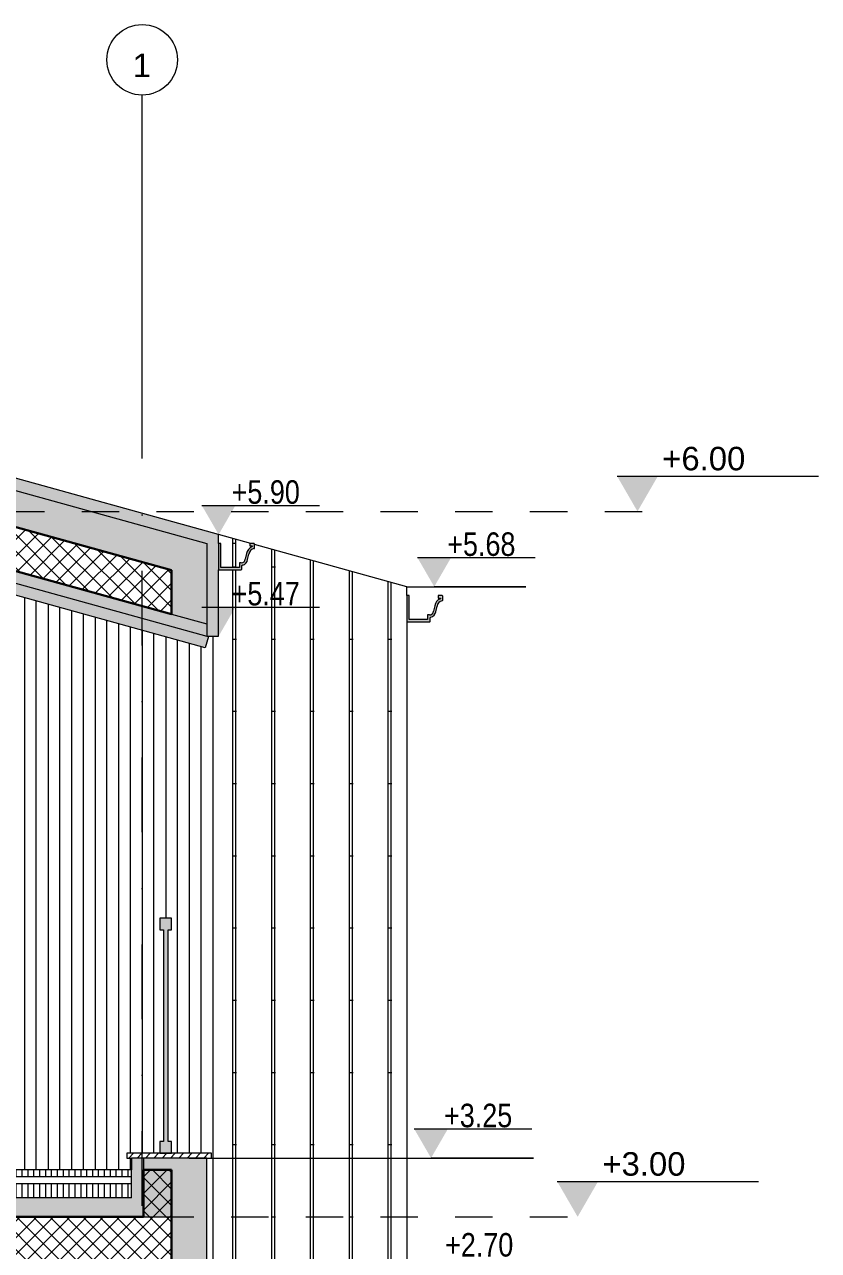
# Model space of a CAD drawing. Header units: centimetres. Extents: x -1987 to 51, y -192 to 807.
# Drawn here: x -287 to 51, y 286 to 807 of the extents above; entities that cross this region are included whole.
import ezdxf

# ---------------------------------------------------------------- set-up
doc = ezdxf.new("R2010")
doc.units = ezdxf.units.CM
doc.linetypes.add('Dash', pattern=[31.75, 15.875, -15.875])
doc.linetypes.add('Dash dot', pattern=[79.375, 31.75, -23.8125, 0, -23.8125])
for name, color, linetype, lineweight in [('A-ANNO-NOTE', 7, 'Continuous', 9), ('A-DETL-GENF', 7, 'Continuous', 9), ('A-DETL-MBND', 7, 'Continuous', 9), ('A-FLOR-FNSH', 7, 'Continuous', 9), ('A-FLOR-HRAL', 7, 'Continuous', 9), ('A-FLOR-LEVL', 7, 'Continuous', 9), ('A-FLOR-MCUT', 7, 'Continuous', 9), ('A-FLOR-PATT', 7, 'Continuous', 9), ('A-GLAZ-CWMG', 7, 'Continuous', 9), ('A-ROOF', 7, 'Continuous', 9), ('A-ROOF-FNSH', 7, 'Continuous', 9), ('A-ROOF-MCUT', 7, 'Continuous', 9), ('A-ROOF-OTLN', 7, 'Continuous', 9), ('A-ROOF-PATT', 7, 'Continuous', 9), ('A-WALL', 7, 'Continuous', 9), ('A-WALL-FNSH', 7, 'Continuous', 9), ('A-WALL-PATT', 7, 'Continuous', 9), ('G-ANNO-DIMS', 7, 'Continuous', 9), ('S-BEAM', 7, 'Continuous', 9), ('S-GRID', 7, 'Continuous', 9), ('S-GRID-IDEN', 7, 'Continuous', 9)]:
    doc.layers.add(name, color=color, linetype=linetype, lineweight=lineweight)
doc.layers.add('A-DETL', color=7, linetype='Continuous', lineweight=9, true_color=0x008000)
doc.styles.add('Arial', font='arial.ttf', dxfattribs={"height": 10})
doc.styles.add('Arial Narrow', font='ARIALN.TTF', dxfattribs={"height": 10})
pattern_1 = [(270, (-485.143, 320), (2.5, 2e-16), [])]
pattern_2 = [(45, (-985.806, 295.661), (-3.535534, 3.535534), []), (135, (-985.806, 295.661), (-3.535534, -3.535534), [])]

# ---------------------------------------------------------------- blocks, each defined once
blk = doc.blocks.new('Railing - Railing-1762037-1-1')
at = {"layer": 'A-FLOR-HRAL', "true_color": 0xc0c0c0}
blk.add_hatch(color=9, dxfattribs=at).paths.add_polyline_path([(-229.14, 327), (-224.14, 327), (-224.14, 332), (-225.64, 332), (-225.64, 422), (-224.14, 422), (-224.14, 427), (-229.14, 427), (-229.14, 422), (-227.64, 422), (-227.64, 332), (-229.14, 332)])
at = {"layer": 'A-FLOR-HRAL'}
for p, q in [((-224.14, 427), (-229.14, 427)), ((-229.14, 427), (-229.14, 422)), ((-224.14, 422), (-224.14, 427)), ((-229.14, 422), (-227.64, 422)), ((-227.64, 422), (-227.64, 332)), ((-225.64, 332), (-225.64, 422)), ((-225.64, 422), (-224.14, 422)), ((-227.64, 332), (-229.14, 332)), ((-229.14, 332), (-229.14, 327)), ((-224.14, 332), (-225.64, 332)), ((-224.14, 327), (-224.14, 332)), ((-229.14, 327), (-224.14, 327))]:
    blk.add_line(p, q, dxfattribs=at)
blk = doc.blocks.new('Rectangular Mullion - TEC_LAMEL-2378627-1-1')
at = {"layer": 'A-GLAZ-CWMG', "color": 253, "true_color": 0xaaaaaa}
for p, q in [((-286.64, 563.25), (-286.64, 320)), ((-281.64, 320), (-281.64, 561.86))]:
    blk.add_line(p, q, dxfattribs=at)
blk = doc.blocks.new('Rectangular Mullion - TEC_LAMEL-2378628-1-1')
at = {"layer": 'A-GLAZ-CWMG', "color": 253, "true_color": 0xaaaaaa}
for p, q in [((-276.64, 560.47), (-276.64, 320)), ((-271.64, 320), (-271.64, 559.09))]:
    blk.add_line(p, q, dxfattribs=at)
blk = doc.blocks.new('Rectangular Mullion - TEC_LAMEL-2378629-1-1')
at = {"layer": 'A-GLAZ-CWMG', "color": 253, "true_color": 0xaaaaaa}
for p, q in [((-266.64, 557.7), (-266.64, 320)), ((-261.64, 320), (-261.64, 556.31))]:
    blk.add_line(p, q, dxfattribs=at)
blk = doc.blocks.new('Rectangular Mullion - TEC_LAMEL-2378630-1-1')
at = {"layer": 'A-GLAZ-CWMG', "color": 253, "true_color": 0xaaaaaa}
for p, q in [((-256.64, 554.93), (-256.64, 320)), ((-251.64, 320), (-251.64, 553.54))]:
    blk.add_line(p, q, dxfattribs=at)
blk = doc.blocks.new('Rectangular Mullion - TEC_LAMEL-2378631-1-1')
at = {"layer": 'A-GLAZ-CWMG', "color": 253, "true_color": 0xaaaaaa}
for p, q in [((-246.64, 552.15), (-246.64, 320)), ((-241.64, 327), (-241.64, 550.77)), ((-241.64, 320), (-241.64, 325))]:
    blk.add_line(p, q, dxfattribs=at)
blk = doc.blocks.new('Rectangular Mullion - TEC_LAMEL-2378632-1-1')
at = {"layer": 'A-GLAZ-CWMG', "color": 253, "true_color": 0xaaaaaa}
for p, q in [((-236.64, 549.38), (-236.64, 327)), ((-231.64, 327), (-231.64, 547.99))]:
    blk.add_line(p, q, dxfattribs=at)
blk = doc.blocks.new('Rectangular Mullion - TEC_LAMEL-2378633-1-1')
at = {"layer": 'A-GLAZ-CWMG', "color": 253, "true_color": 0xaaaaaa}
for p, q in [((-226.64, 546.61), (-226.64, 427)), ((-221.64, 327), (-221.64, 545.22))]:
    blk.add_line(p, q, dxfattribs=at)
blk = doc.blocks.new('Rectangular Mullion - TEC_LAMEL-2378634-1-1')
at = {"layer": 'A-GLAZ-CWMG', "color": 253, "true_color": 0xaaaaaa}
for p, q in [((-216.64, 543.83), (-216.64, 327)), ((-211.64, 327), (-211.64, 542.45))]:
    blk.add_line(p, q, dxfattribs=at)
blk = doc.blocks.new('Rectangular Mullion - TEC_LAMEL-1938093-1-1')
at = {"layer": 'A-GLAZ-CWMG', "true_color": 0xefece8}
blk.add_hatch(color=7, dxfattribs=at).paths.add_polyline_path([(-209.81, 541.94), (-208.48, 546.76), (-723.48, 689.58), (-724.81, 684.76), (-210.62, 542.16)])
at = {"layer": 'A-GLAZ-CWMG', "color": 253, "true_color": 0xaaaaaa}
for p, q in [((-724.81, 684.76), (-723.48, 689.58)), ((-209.81, 541.94), (-724.81, 684.76)), ((-208.48, 546.76), (-209.81, 541.94)), ((-208.48, 546.76), (-209.14, 546.94))]:
    blk.add_line(p, q, dxfattribs=at)
blk = doc.blocks.new('Level - w_ name-271244-1-1')
at = {"layer": 'A-FLOR-LEVL'}
blk.add_hatch(color=256, dxfattribs=at).paths.add_polyline_path([(-60.22, 15), (-42.9, 15), (-51.56, 0)])
blk.add_line((-60.22, 15), (25.36, 15), dxfattribs=at)
blk = doc.blocks.new('Grid - TEC_GRID_CIRCLE-145857-1-1')
at = {"layer": 'S-GRID-IDEN'}
blk.add_circle((-696.64, 792.09), 15, dxfattribs=at)
blk = doc.blocks.new('Spot Elevations - ELEVATION_PROJECT-150941-1-1')
at = {"layer": 'A-ANNO-NOTE'}
blk.add_hatch(color=256, dxfattribs=at).paths.add_polyline_path([(-1581.3, 312.39), (-1566.99, 312.39), (-1574.14, 300)])
blk.add_line((-1581.3, 312.39), (-1531.3, 312.39), dxfattribs=at)

msp = doc.modelspace()

# ---------------------------------------------------------------- hatches: boundary and pattern name
at = {"layer": 'A-DETL-GENF', "true_color": 0xffff80}
msp.add_hatch(color=51, dxfattribs=at).paths.add_polyline_path([(-224.14, 320), (-209.14, 320), (-209.14, 325), (-236.14, 325), (-236.14, 320), (-234.09, 320)])
at = {"layer": 'A-FLOR-PATT', "true_color": 0x787878}
h = msp.add_hatch(dxfattribs=at)
h.set_pattern_fill('FP1_8', color=8, style=0, pattern_type=2)
h.set_pattern_definition(pattern_1)
h.paths.add_polyline_path([(-729.14, 317), (-241.14, 317), (-241.14, 320), (-729.14, 320), (-729.14, 319.1)])
at = {"layer": 'A-FLOR-PATT', "true_color": 0xc0c0c0}
h = msp.add_hatch(dxfattribs=at)
h.set_pattern_fill('FP1_8', color=9, style=0, pattern_type=2)
h.set_pattern_definition(pattern_1)
h.paths.add_polyline_path([(-241.14, 308), (-241.14, 314), (-729.14, 314), (-729.14, 308), (-249.74, 308)])
at = {"layer": 'A-FLOR-PATT', "true_color": 0xffff80}
msp.add_hatch(color=51, dxfattribs=at).paths.add_polyline_path([(-531.39, 300), (-241.14, 300), (-241.14, 308), (-729.14, 308), (-729.14, 300), (-547.04, 300)])
at = {"layer": 'A-FLOR-PATT'}
h = msp.add_hatch(dxfattribs=at)
h.set_pattern_fill('FP1_11', color=256, style=0, pattern_type=2)
h.set_pattern_definition(pattern_2)
h.paths.add_polyline_path([(-1086.87, 282), (-224.14, 282), (-224.14, 300), (-1784.14, 300), (-1784.14, 282), (-1090.79, 282)])
at = {"layer": 'A-ROOF-PATT', "true_color": 0xc0c0c0}
for points in [[(-204.14, 584.99), (-204.14, 590.18), (-729.14, 735.77), (-729.14, 730.58), (-209.14, 586.38)], [(-204.14, 575.18), (-194.5, 575.18), (-194.36, 575.24), (-194.3, 575.38), (-194.3, 576.94), (-194.21, 577.11), (-194.03, 577.2), (-192.54, 578.01), (-191.81, 579.55), (-191.32, 581.88), (-190.59, 583.41), (-188.96, 584.28), (-188.9, 584.42), (-188.9, 586.11), (-188.98, 586.29), (-189.16, 586.37), (-190.86, 586.37), (-190.86, 585.37), (-189.9, 585.37), (-189.9, 585.04), (-191.52, 583.87), (-192.3, 582.05), (-192.8, 579.71), (-193.36, 578.6), (-194.52, 578.16), (-195.3, 578.16), (-195.3, 576.18), (-203.14, 576.18), (-203.14, 586.37), (-204.14, 586.37), (-204.14, 580.75)]]:
    msp.add_hatch(color=9, dxfattribs=at).paths.add_polyline_path(points)
at = {"layer": 'A-ROOF-PATT', "true_color": 0xffff80}
for points in [[(-209.14, 570.81), (-209.14, 586.38), (-724.14, 729.2), (-724.14, 713.63), (-218.44, 573.39)], [(-209.14, 546.94), (-209.14, 552.13), (-724.14, 694.95), (-724.14, 689.76), (-210.62, 547.35)]]:
    msp.add_hatch(color=51, dxfattribs=at).paths.add_polyline_path(points)
h = msp.add_hatch(color=51, dxfattribs=at)
h.paths.add_polyline_path([(-209.14, 552.13), (-209.14, 570.81), (-224.14, 574.97), (-224.14, 556.29), (-218.44, 554.71)])
h.paths.add_polyline_path([(-709.14, 690.79), (-709.14, 709.47), (-724.14, 713.63), (-724.14, 694.95), (-719.16, 693.57)])
at = {"layer": 'A-ROOF-PATT'}
h = msp.add_hatch(dxfattribs=at)
h.set_pattern_fill('FP1_11', color=256, style=0, pattern_type=2)
h.set_pattern_definition(pattern_2)
h.paths.add_polyline_path([(-224.14, 556.29), (-224.14, 574.97), (-709.14, 709.47), (-709.14, 690.79), (-226.27, 556.88)])
at = {"layer": 'A-ROOF-PATT', "true_color": 0x8b8b8b}
h = msp.add_hatch(dxfattribs=at)
h.set_pattern_fill('FP1_4', color=252, style=0, pattern_type=2)
h.set_pattern_definition([(0, (16.51, 525), (16.51, 30.709), [0.8382, -15.672]), (90, (0, 525), (-16.51, 30.709), [30.709, 0]), (90, (1.27, 525), (-16.51, 30.709), [30.709, 0])])
h.paths.add_polyline_path([(-124.14, 562.8), (-124.14, 567.99), (-188.9, 585.95), (-188.9, 584.42), (-188.96, 584.28), (-189.1, 584.22), (-190.59, 583.41), (-191.32, 581.88), (-191.41, 581.46), (-124.56, 562.92)])
h.paths.add_polyline_path([(-192.37, 581.72), (-192.3, 582.05), (-191.52, 583.87), (-189.9, 585.04), (-189.9, 585.37), (-190.86, 585.37), (-190.86, 586.37), (-190.59, 586.42), (-204.14, 590.18), (-204.14, 586.37), (-203.14, 586.37), (-203.14, 584.71), (-192.8, 581.84)])
at = {"layer": 'A-ROOF-PATT', "lineweight": 5, "true_color": 0xc0c0c0}
msp.add_hatch(color=9, dxfattribs=at).paths.add_polyline_path([(-114.5, 552.99), (-114.3, 553.19), (-114.28, 554.83), (-114.11, 554.99), (-113.37, 555.22), (-112.79, 555.59), (-112.32, 556.09), (-111.98, 556.69), (-111.81, 557.36), (-111.15, 560.36), (-110.81, 560.96), (-110.34, 561.46), (-109.76, 561.83), (-109.1, 562.04), (-108.9, 562.24), (-108.91, 563.93), (-109.16, 564.18), (-110.86, 564.18), (-110.86, 563.18), (-109.9, 563.18), (-109.9, 562.85), (-110.62, 562.49), (-111.25, 561.99), (-111.75, 561.36), (-112.11, 560.64), (-112.5, 558.94), (-112.9, 557.11), (-113.09, 556.73), (-113.36, 556.42), (-113.71, 556.17), (-114.1, 556.02), (-114.52, 555.97), (-115.3, 555.97), (-115.3, 553.99), (-123.14, 553.99), (-123.14, 564.18), (-124.14, 564.18), (-124.14, 552.99), (-116.74, 552.99)])
at = {"layer": 'A-WALL-PATT', "true_color": 0xc0c0c0}
msp.add_hatch(color=9, dxfattribs=at).paths.add_polyline_path([(-206.71, 546.94), (-204.14, 546.94), (-204.14, 584.99), (-209.14, 586.38), (-209.14, 546.94)])
at = {"layer": 'A-WALL-PATT', "true_color": 0x8b8b8b}
h = msp.add_hatch(dxfattribs=at)
h.set_pattern_fill('FP1_9', color=252, style=0, pattern_type=2)
h.set_pattern_definition([(0, (-198.12, 300), (16.51, 30.709), [0.8382, -15.672]), (90, (-214.63, 300), (-16.51, 30.709), [30.709, 0]), (90, (-213.36, 300), (-16.51, 30.709), [30.709, 0])])
h.paths.add_polyline_path([(-171.5, 245), (-129.14, 245), (-129.14, 564.19), (-191.41, 581.46), (-191.81, 579.55), (-192.54, 578.01), (-194.21, 577.11), (-194.3, 576.94), (-194.3, 575.38), (-194.36, 575.24), (-194.5, 575.18), (-204.14, 575.18), (-204.14, 546.94), (-206.64, 546.94), (-206.64, 245), (-202.8, 245)])
h.paths.add_polyline_path([(-195.3, 576.18), (-195.3, 578.16), (-194.5, 578.16), (-193.36, 578.6), (-192.8, 579.71), (-192.37, 581.72), (-203.14, 584.71), (-203.14, 576.18), (-202.8, 576.18)])
at = {"layer": 'A-WALL-PATT', "true_color": 0x787878}
h = msp.add_hatch(dxfattribs=at)
h.set_pattern_fill('FP1_10', color=8, style=0, pattern_type=2)
h.set_pattern_definition([(45, (-985.806, 295.661), (-1.767767, 1.767767), [])])
h.paths.add_polyline_path([(-209.14, 325), (-207.14, 325), (-207.14, 327), (-243.14, 327), (-243.14, 325), (-218.44, 325)])
at = {"layer": 'A-WALL-PATT', "true_color": 0xffff80}
msp.add_hatch(color=51, dxfattribs=at).paths.add_polyline_path([(-236.14, 300), (-236.14, 325), (-241.14, 325), (-241.14, 300)])
at = {"layer": 'A-WALL-PATT', "lineweight": 5, "true_color": 0x808080}
msp.add_hatch(color=8, dxfattribs=at).paths.add_polyline_path([(-234.09, 300), (-224.14, 300), (-224.14, 320), (-236.14, 320), (-236.14, 300)])
at = {"layer": 'A-WALL-PATT', "lineweight": 5, "true_color": 0xffff80}
msp.add_hatch(color=51, dxfattribs=at).paths.add_polyline_path([(-214.14, 270), (-209.14, 270), (-209.14, 320), (-224.14, 320), (-224.14, 282), (-214.14, 282)])
at = {"layer": 'S-BEAM'}
h = msp.add_hatch(dxfattribs=at)
h.set_pattern_fill('FP1_11', color=256, style=0, pattern_type=2)
h.set_pattern_definition(pattern_2)
h.paths.add_polyline_path([(-224.14, 300), (-224.14, 320), (-236.14, 320), (-236.14, 300), (-234.09, 300)])

# ---------------------------------------------------------------- linework, layer by layer
at = {"layer": 'A-DETL', "color": 7, "lineweight": 30}
msp.add_line((-236.14, 320), (-224.14, 320), dxfattribs=at)
at = {"layer": 'A-DETL-MBND'}
for p, q in [((-236.14, 325), (-241.14, 325)), ((-236.14, 325), (-236.14, 320)), ((-209.14, 325), (-236.14, 325)), ((-209.14, 320), (-209.14, 325)), ((-236.14, 320), (-236.14, 300)), ((-224.14, 320), (-224.14, 300))]:
    msp.add_line(p, q, dxfattribs=at)
at = {"layer": 'A-FLOR-FNSH'}
msp.add_line((-241.14, 320), (-729.14, 320), dxfattribs=at)
at = {"layer": 'A-FLOR-FNSH', "lineweight": 30}
msp.add_line((-241.14, 300), (-1784.14, 300), dxfattribs=at)
at = {"layer": 'A-FLOR-LEVL', "linetype": 'Dash'}
for p, q in [((-1881.56, 600), (-17.46, 600)), ((-1881.56, 300), (-42.9, 300))]:
    msp.add_line(p, q, dxfattribs=at)
at = {"layer": 'A-FLOR-MCUT'}
for p, q in [((-241.14, 308), (-241.14, 320)), ((-241.14, 317), (-729.14, 317)), ((-241.14, 314), (-729.14, 314)), ((-241.14, 308), (-904.14, 308))]:
    msp.add_line(p, q, dxfattribs=at)
at = {"layer": 'A-ROOF', "lineweight": 30}
for p, q in [((-224.14, 574.97), (-709.14, 709.47)), ((-709.14, 690.79), (-224.14, 556.29)), ((-224.14, 556.29), (-224.14, 574.97))]:
    msp.add_line(p, q, dxfattribs=at)
at = {"layer": 'A-ROOF'}
for p, q in [((-724.14, 689.76), (-209.14, 546.94)), ((-190.41, 586.37), (-204.14, 590.18)), ((-124.14, 567.99), (-188.9, 585.95)), ((-124.14, 564.18), (-124.14, 567.99)), ((-224.14, 556.29), (-224.14, 556.29)), ((-224.14, 556.29), (-209.14, 552.13))]:
    msp.add_line(p, q, dxfattribs=at)
at = {"layer": 'A-ROOF-FNSH'}
for p, q in [((-204.14, 590.18), (-729.14, 735.77)), ((-724.14, 729.2), (-209.14, 586.38)), ((-204.14, 586.37), (-204.14, 590.18))]:
    msp.add_line(p, q, dxfattribs=at)
at = {"layer": 'A-ROOF-MCUT'}
for p, q in [((-203.14, 586.37), (-204.14, 586.37)), ((-204.14, 586.37), (-204.14, 575.18)), ((-203.14, 576.18), (-203.14, 586.37)), ((-189.16, 586.37), (-190.86, 586.37)), ((-190.86, 586.37), (-190.86, 585.37)), ((-190.86, 585.37), (-189.9, 585.37)), ((-189.9, 585.37), (-189.9, 585.04)), ((-188.9, 584.42), (-188.9, 586.11)), ((-192.3, 582.05), (-192.8, 579.71)), ((-191.81, 579.55), (-191.32, 581.88)), ((-204.14, 575.18), (-194.5, 575.18)), ((-195.3, 576.18), (-203.14, 576.18)), ((-194.52, 578.16), (-195.3, 578.16)), ((-195.3, 578.16), (-195.3, 576.18)), ((-194.3, 575.38), (-194.3, 576.94))]:
    msp.add_line(p, q, dxfattribs=at)
for centre, radius, start, end in [((-188.61, 581.54), 3.73, 110.3223, 172.1168), ((-188.61, 581.54), 2.73, 100.4637, 172.8095), ((-189.16, 586.11), 0.261, 0, 90), ((-189.1, 584.42), 0.2, 270, 0), ((-194.52, 579.89), 1.73, 270, 354.0375), ((-194.52, 579.89), 2.73, 280.4637, 352.8095), ((-194.5, 575.38), 0.2, 270, 0), ((-193.98, 576.87), 0.333, 98.7411, 168.0534)]:
    msp.add_arc(centre, radius, start, end, dxfattribs=at)
at = {"layer": 'A-ROOF-OTLN'}
for p, q in [((-123.14, 564.18), (-124.14, 564.18)), ((-124.14, 564.18), (-124.14, 552.99)), ((-123.14, 553.99), (-123.14, 564.18)), ((-109.16, 564.18), (-110.86, 564.18)), ((-110.86, 564.18), (-110.86, 563.18)), ((-110.86, 563.18), (-109.9, 563.18)), ((-109.9, 563.18), (-109.9, 562.85)), ((-108.9, 562.24), (-108.9, 563.92)), ((-112.3, 559.86), (-112.8, 557.52)), ((-111.81, 557.36), (-111.32, 559.69)), ((-124.14, 552.99), (-114.5, 552.99)), ((-115.3, 553.99), (-123.14, 553.99)), ((-114.52, 555.97), (-115.3, 555.97)), ((-115.3, 555.97), (-115.3, 553.99)), ((-114.3, 553.19), (-114.3, 554.75))]:
    msp.add_line(p, q, dxfattribs=at)
for centre, radius, start, end in [((-189.16, 586.11), 0.261, 60, 90), ((-189.16, 586.11), 0.261, 0, 30), ((-109.16, 563.92), 0.261, 0, 90), ((-109.16, 563.92), 0.261, 0, 75), ((-108.61, 559.35), 3.73, 110.3223, 172.1168), ((-108.61, 559.35), 2.73, 100.4637, 172.8095), ((-109.1, 562.24), 0.2, 270, 360), ((-109.1, 562.24), 0.2, 270, 360), ((-114.52, 557.7), 1.73, 270, 354.0375), ((-114.5, 553.19), 0.2, 270, 0), ((-114.5, 553.19), 0.2, 270, 0), ((-113.98, 554.69), 0.333, 98.7411, 168.0534), ((-114.52, 557.7), 2.73, 280.4637, 352.8095)]:
    msp.add_arc(centre, radius, start, end, dxfattribs=at)
at = {"layer": 'A-WALL'}
for p, q in [((-124.14, 552.99), (-124.14, 245)), ((-206.64, 546.94), (-206.64, 245)), ((-207.14, 327), (-243.14, 327)), ((-243.14, 327), (-243.14, 325)), ((-243.14, 325), (-241.14, 325)), ((-241.14, 325), (-241.14, 320)), ((-209.14, 325), (-207.14, 325)), ((-207.14, 325), (-207.14, 327)), ((-209.14, 270), (-209.14, 320)), ((-236.14, 300), (-224.14, 300))]:
    msp.add_line(p, q, dxfattribs=at)
at = {"layer": 'A-WALL', "lineweight": 30}
for p, q in [((-241.14, 300), (-236.14, 300)), ((-224.14, 300), (-224.14, 282))]:
    msp.add_line(p, q, dxfattribs=at)
at = {"layer": 'A-WALL-FNSH'}
for p, q in [((-209.14, 586.38), (-209.14, 546.94)), ((-204.14, 546.94), (-204.14, 575.18)), ((-209.14, 546.94), (-204.14, 546.94))]:
    msp.add_line(p, q, dxfattribs=at)
at = {"layer": 'G-ANNO-DIMS'}
for p, q in [((-124.14, 567.99), (-73.53, 567.99)), ((-73.53, 567.99), (-112.5, 567.99)), ((-216.7, 325), (-70.31, 325)), ((-70.31, 325), (-113.86, 325))]:
    msp.add_line(p, q, dxfattribs=at)
at = {"layer": 'S-BEAM', "lineweight": 30}
for p, q in [((-236.14, 320), (-236.14, 300)), ((-224.14, 300), (-224.14, 320))]:
    msp.add_line(p, q, dxfattribs=at)
at = {"layer": 'S-GRID', "color": 1, "lineweight": 18, "true_color": 0xff0000}
msp.add_line((-236.64, 652.09), (-236.64, 777.09), dxfattribs=at)
at = {"layer": 'S-GRID', "color": 1, "linetype": 'Dash dot', "lineweight": 18, "true_color": 0xff0000}
msp.add_line((-236.64, -92.75), (-236.64, 652.09), dxfattribs=at)

# ---------------------------------------------------------------- block references
at = {"layer": 'A-FLOR-HRAL'}
msp.add_blockref('Railing - Railing-1762037-1-1', (0, 0), dxfattribs=at)
at = {"layer": 'A-FLOR-LEVL'}
for p in [(25.44, 600), (0, 300)]:
    msp.add_blockref('Level - w_ name-271244-1-1', p, dxfattribs=at)
at = {"layer": 'A-GLAZ-CWMG', "color": 253, "true_color": 0xaaaaaa}
for name in ['Rectangular Mullion - TEC_LAMEL-1938093-1-1', 'Rectangular Mullion - TEC_LAMEL-2378627-1-1', 'Rectangular Mullion - TEC_LAMEL-2378628-1-1', 'Rectangular Mullion - TEC_LAMEL-2378629-1-1', 'Rectangular Mullion - TEC_LAMEL-2378630-1-1', 'Rectangular Mullion - TEC_LAMEL-2378631-1-1', 'Rectangular Mullion - TEC_LAMEL-2378632-1-1', 'Rectangular Mullion - TEC_LAMEL-2378633-1-1', 'Rectangular Mullion - TEC_LAMEL-2378634-1-1']:
    msp.add_blockref(name, (0, 0), dxfattribs=at)
at = {"layer": 'G-ANNO-DIMS'}
for p in [(1370, 290.18), (1461.64, 267.99), (1370, 246.94), (1460.28, 25)]:
    msp.add_blockref('Spot Elevations - ELEVATION_PROJECT-150941-1-1', p, dxfattribs=at)
at = {"layer": 'S-GRID-IDEN'}
msp.add_blockref('Grid - TEC_GRID_CIRCLE-145857-1-1', (460, 0), dxfattribs=at)

# ---------------------------------------------------------------- texts
at = {"layer": 'A-FLOR-LEVL', "char_height": 10, "width": 36.4, "attachment_point": 4, "line_spacing_factor": 0.936439, "style": 'Arial'}
for s, insert in [('\\pt5,10,15,20,25,30,35,40,45,50,55,60,65,70,75,80,85,90,95,100,105,110,115,120,125,130,135,140,145,150,155,160;+6.00', (-15.62, 622.41)), ('\\pt5,10,15,20,25,30,35,40,45,50,55,60,65,70,75,80,85,90,95,100,105,110,115,120,125,130,135,140,145,150,155,160;+3.00', (-41.06, 322.41))]:
    msp.add_mtext(s, dxfattribs=dict(at, insert=insert))
at = {"layer": 'G-ANNO-DIMS', "char_height": 10, "width": 34.7536, "attachment_point": 1, "line_spacing_factor": 0.974696, "style": 'Arial Narrow'}
for s, insert in [('+5.90', (-198.62, 613.26)), ('+5.68', (-106.98, 591.08)), ('+5.47', (-198.62, 570.03)), ('+3.25', (-108.34, 348.09)), ('+2.70', (-107.89, 293.09))]:
    msp.add_mtext(s, dxfattribs=dict(at, insert=insert))
at = {"layer": 'S-GRID-IDEN', "insert": (-236.8, 789.71), "char_height": 10, "width": 8.25, "attachment_point": 5, "line_spacing_factor": 0.936439, "style": 'Arial'}
msp.add_mtext('\\pt50,100,150,200,250,300,350,400,450,500,550,600,650,700,750,800,850,900,950,1000,1050,1100,1150,1200,1250,1300,1350,1400,1450,1500,1550,1600;1', dxfattribs=at)

doc.saveas('drawing.dxf')
